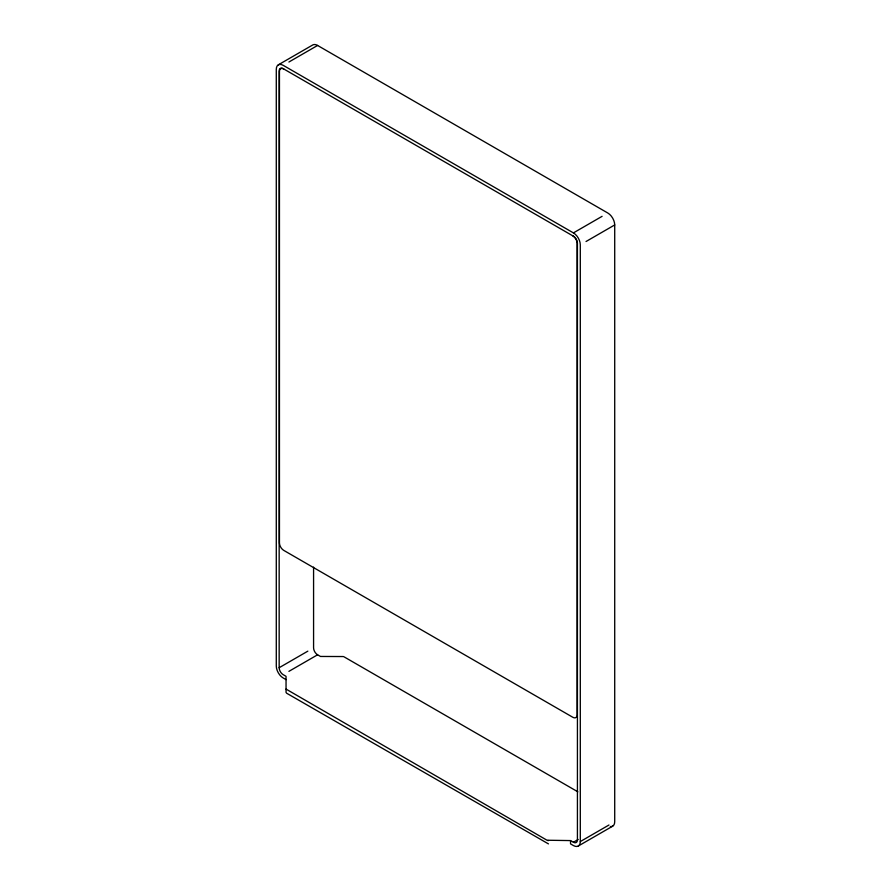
<?xml version="1.0" encoding="UTF-8"?>
<svg xmlns="http://www.w3.org/2000/svg" width="891" height="891" viewBox="0 0 891 891"><rect width="100%" height="100%" fill="white"/><g stroke="black" fill="none" stroke-linecap="round" stroke-linejoin="round"><path stroke-width="1.34" d="M278.304 64.843L312.719 44.973A9.734 5.624 60 0 1 317.586 45.452L607.829 213.027A9.734 5.624 60 0 1 614.712 224.944L614.712 821.702A9.734 5.624 60 0 1 610.357 826.581M288.907 62.014L317.586 45.452M286.044 679.633L283.171 677.973A9.734 5.624 60 0 1 276.288 666.056L276.288 69.298A9.734 5.624 60 0 1 283.171 65.321L573.414 232.896L602.093 216.335M586.033 241.506L614.712 224.944M548.444 843.888L286.635 693.22L286.044 692.396L286.044 676.325L283.171 674.665A5.68 3.274 60 0 1 279.161 667.715L307.84 651.154M288.907 671.357L317.586 654.796L320.459 656.455L343.336 656.544M286.044 689.088L547.007 840.235L570.541 840.581L573.414 842.229L578.192 839.478M570.541 840.581L570.541 843.888L573.414 845.548A9.734 5.624 60 0 0 580.297 841.572L608.976 825.01M578.281 846.027L612.696 826.157M547.664 840.491L548.444 840.581M343.993 656.801L577.847 791.809M580.297 841.572L580.297 244.813A9.734 5.624 60 0 0 573.414 232.896M313.576 567.121L313.576 647.846A5.68 3.274 60 0 0 317.586 654.796M279.161 667.715L279.161 70.957A5.68 3.274 60 0 1 283.171 68.64L573.414 236.204A5.68 3.274 60 0 1 577.424 243.154L577.424 839.912A5.68 3.274 60 0 1 573.414 842.229M572.835 235.87A6.081 3.508 60 0 1 577.134 243.321L577.134 714.805A6.081 3.508 60 0 1 572.835 717.288L283.75 550.382A6.081 3.508 60 0 1 279.451 542.931L279.451 71.447A6.081 3.508 60 0 1 283.75 68.963"/></g></svg>
